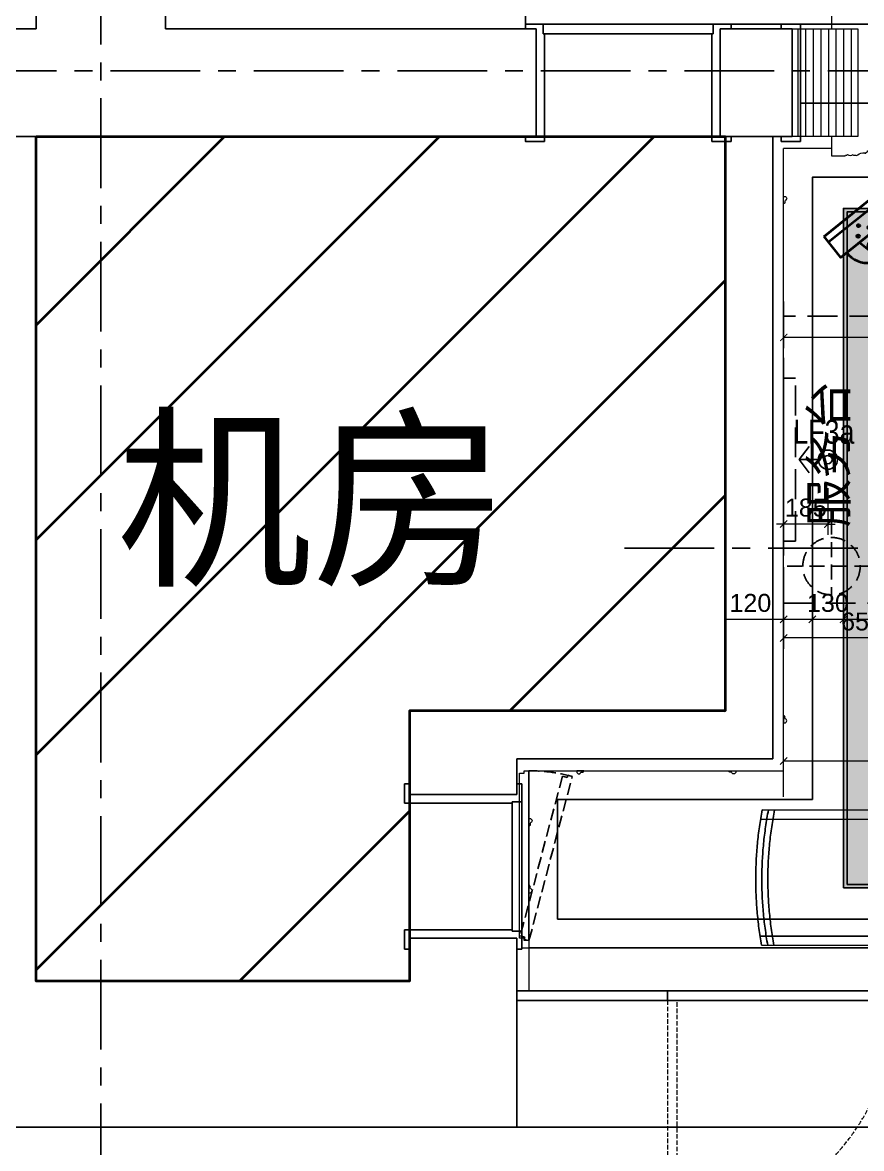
# Model space of a CAD drawing. Header units: millimetres. Extents: x -6033 to 120673, y -4970 to 90533.
# Drawn here: x 48032 to 51540, y 61711 to 66417 of the extents above; entities that cross this region are included whole.
import ezdxf
from ezdxf.enums import TextEntityAlignment as Align

# ---------------------------------------------------------------- set-up
doc = ezdxf.new("R2010")
doc.units = ezdxf.units.MM
for name, pattern in [('I-AR$0$CENTER', [2, 1.25, -0.25, 0.25, -0.25]), ('I-AR$0$DASH', [0.35, 0.25, -0.1]), ('I-PLAN$0$CENTER', [2, 1.25, -0.25, 0.25, -0.25]), ('I-PLAN$0$DASH', [0.35, 0.25, -0.1]), ('I-PLAN$0$HIDDEN2', [0.1875, 0.125, -0.0625])]:
    doc.linetypes.add(name, pattern=pattern)
doc.layers.get('DefPoints').update_dxf_attribs({"color": 250})
for name, color, linetype, lineweight in [('_ACM-A-ANNO-DIMS', 2, 'Continuous', 9), ('_ACM-A-ANNO-DIMS-a', 2, 'Continuous', 18), ('_ACM-A-ANNO-DIMS-b', 2, 'Continuous', 18), ('I-AR$0$A-Doors', 1, 'Continuous', 13), ('I-AR$0$GZET_COL_GRID_1-200_轴线', 8, 'I-AR$0$CENTER', 25), ('I-AR$0$I-SCOPE', 252, 'Continuous', 35), ('I-CEILING$0$_ACM-A-HACH', 251, 'Continuous', 9), ('I-CEILING$0$_ACM-E-EQMT-SECT', 3, 'Continuous', 35), ('I-PLAN$0$_ACM-A-WALL-HACH', 251, 'Continuous', 9), ('I-PLAN$0$I-PL-WALL-FHINISH', 73, 'Continuous', 13), ('I-PLAN$0$I-WALL', 6, 'Continuous', 13)]:
    doc.layers.add(name, color=color, linetype=linetype, lineweight=lineweight)
for name, color, linetype in [('I-AR$0$D-BASE-WALL', 4, 'Continuous'), ('I-AR$0$I-stairs', 2, 'Continuous'), ('I-AR$0$ID-TEXT-HEADING-3', 3, 'Continuous'), ('I-AR$0$I—平面—装饰面层线', 4, 'Continuous'), ('I-AR$0$I—平面—装饰面层线a', 4, 'Continuous'), ('I-AR$0$I—平面—门', 1, 'Continuous'), ('I-CEILING$0$0-LIGHT-RC', 1, 'Continuous'), ('I-CEILING$0$0-LIGHT-TXT', 90, 'Continuous'), ('I-CEILING$0$I-RCP', 2, 'Continuous'), ('I-CEILING$0$I-RCP-AIR', 64, 'Continuous'), ('I-CEILING$0$I-RCP-COVER', 10, 'Continuous'), ('I-PLAN$0$I-GRID', 252, 'I-PLAN$0$CENTER'), ('I-PLAN$0$I-PL-DOOR', 2, 'Continuous'), ('I-PLAN$0$I-PL-FURN', 1, 'I-PLAN$0$DASH'), ('I-PLAN$0$ID-TEXT-HEADING-3', 3, 'Continuous'), ('I-PLAN$0$P-平面活动家具', 1, 'Continuous')]:
    doc.layers.add(name, color=color, linetype=linetype)
doc.styles.add('_ACM-G-NOTES', font='arial.ttf')
doc.styles.add('I-AR$0$MtXpl_', font='SimSun.ttf')
doc.styles.add('I-CEILING$0$I-CEILING$0$I-CEILING$0$ar', font='arial.ttf', dxfattribs={"width": 0.8})
doc.styles.add('I-CEILING$0$黑体', font='simhei.ttf', dxfattribs={"height": 600})
doc.styles.add('I-PLAN$0$Arial', font='ARIALUNI.ttf')
doc.dimstyles.new('_ACM-DIM-A_30', dxfattribs={"dimscale": 30, "dimtxt": 2.5, "dimasz": 1, "dimexe": 1.5, "dimexo": 1, "dimgap": 1, "dimtad": 1, "dimdec": 0, "dimrnd": 5, "dimzin": 1, "dimdsep": 46, "dimtxsty": '_ACM-G-NOTES', "dimblk": 'ARCHTICK', "dimcen": 2.5, "dimclrd": 256, "dimclre": 256, "dimclrt": 256, "dimadec": 3, "dimazin": 0, "dimtfac": 1, "dimtdec": 0, "dimtix": 1, "dimtmove": 0, "dimatfit": 3, "dimldrblk": 'DOTSMALL', "dimfxl": 5, "dimfxlon": 1, "dimlwd": 18, "dimlwe": 18, "dimarcsym": 0})

# ---------------------------------------------------------------- blocks, each defined once
blk = doc.blocks.new('I-AR$0$海龙_1211170131')
at = {"layer": 'I-AR$0$GZET_COL_GRID_1-200_轴线', "ltscale": 300}
for p, q in [((48135, 86275), (48135, 59995)), ((-2225, 65990), (116415, 65990))]:
    blk.add_line(p, q, dxfattribs=at)
blk = doc.blocks.new('*U472')
for points in [[(-1125, 470), (-1170, 470), (-1170, 490), (-1095, 490), (-1095, 450), (-1090, 450), (-1090, 0), (-1170, 0), (-1170, 20), (-1125, 20), (-1125, 470)], [(-355, 470), (-310, 470), (-310, 490), (-385, 490), (-385, 450), (-390, 450), (-390, 0), (-310, 0), (-310, 20), (-355, 20), (-355, 470)]]:
    blk.add_lwpolyline(points)
at = {"color": 1}
blk.add_lwpolyline([(-1095, 450), (-385, 450), (-385, 490), (-1095, 490)], close=True, dxfattribs=at)
blk = doc.blocks.new('*U473')
for points in [[(-1125, 470), (-1170, 470), (-1170, 490), (-1095, 490), (-1095, 450), (-1090, 450), (-1090, 0), (-1170, 0), (-1170, 20), (-1125, 20), (-1125, 470)], [(-525, 470), (-480, 470), (-480, 490), (-555, 490), (-555, 450), (-560, 450), (-560, 0), (-480, 0), (-480, 20), (-525, 20), (-525, 470)]]:
    blk.add_lwpolyline(points)
at = {"color": 1}
blk.add_lwpolyline([(-1095, 450), (-555, 450), (-555, 490), (-1095, 490)], close=True, dxfattribs=at)
blk = doc.blocks.new('I-AR')
at = {"layer": 'I-AR$0$I-SCOPE'}
h = blk.add_hatch(dxfattribs=at)
h.set_pattern_fill('ANSI31', color=256, scale=200)
h.paths.add_polyline_path([(63300, 72640), (66630, 72640), (66630, 70889.4), (90600, 70890), (90600, 66390), (96650, 66390), (96650, 24876.4), (18340, 24876.4), (18340, 66390), (48090, 66390), (48090, 72640), (51400, 72640), (51400, 72649.9), (52869.5, 72649.9), (52869.5, 72640), (55240, 72640), (55240, 72790), (59460, 72790), (59460, 72640), (61830.5, 72640), (61830.5, 72649.9), (63300, 72649.9)], flags=16)
h.paths.add_polyline_path([(7330, 0), (7330, -1770), (11180, -1770), (11180, 0), (18450, 0), (18450, 2900), (27550, 2900), (27550, 18090), (37037.3, 18090), (37037.3, 17350), (96200, 17350), (96200, 18120), (114640, 18120), (114640, 84500), (0, 84500), (0, 0)])
h = blk.add_hatch(dxfattribs=at)
h.set_pattern_fill('ANSI31', color=256, scale=200)
h.paths.add_polyline_path([(48090, 65940), (50970, 65940), (50970, 63540), (49650, 63540), (49650, 62410), (48090, 62410)])
at = {"layer": 'I-AR$0$A-Doors'}
blk.add_lwpolyline([(50730, 62330), (51676.1, 62330), (51676.1, 62370), (50730, 62370)], close=True, dxfattribs=at)
at = {"layer": 'I-AR$0$A-Doors', "color": 252, "linetype": 'I-AR$0$DASH', "ltscale": 75}
blk.add_lwpolyline([(50730, 62330), (50730, 61385), (50770, 61385), (50770, 62330)], close=True, dxfattribs=at)
blk.add_arc((50750, 62310.6), 925.8, 268.7622, 2.4377, dxfattribs=at)
at = {"layer": 'I-AR$0$D-BASE-WALL'}
for p, q in [((48090, 70870), (48090, 66390)), ((48630, 70870), (48630, 66390)), ((18530, 66390), (48090, 66390)), ((48630, 66390), (50180, 66390)), ((50180, 66390), (50180, 65940)), ((50950, 66390), (51250, 66390)), ((50950, 66390), (50950, 65940)), ((51250, 66390), (51250, 65940)), ((10830, 65940), (50180, 65940)), ((48090, 65940), (48090, 62410)), ((50950, 65940), (51250, 65940)), ((50970, 65940), (50970, 63540)), ((51170, 65940), (51170, 63340)), ((50970, 63540), (49650, 63540)), ((49650, 63540), (49650, 63190)), ((51170, 63340), (50100, 63340)), ((50100, 63340), (50100, 63190)), ((49650, 63190), (50100, 63190)), ((49650, 62590), (50100, 62590)), ((49650, 62590), (49650, 62410)), ((50100, 62590), (50100, 61800)), ((48090, 62410), (49650, 62410)), ((50100, 61800), (47620.5, 61800))]:
    blk.add_line(p, q, dxfattribs=at)
at = {"layer": 'I-AR$0$I-SCOPE'}
blk.add_lwpolyline([(48090, 65940), (50970, 65940), (50970, 63540), (49650, 63540), (49650, 62410), (48090, 62410)], close=True, dxfattribs=at)
at = {"layer": 'I-AR$0$I-stairs'}
for p, q in [((50135, 66390), (50135, 67090)), ((50135, 66410), (53295, 66410)), ((51285, 66080), (53215, 66080))]:
    blk.add_line(p, q, dxfattribs=at)
at = {"layer": 'I-AR$0$I—平面—装饰面层线'}
blk.add_lwpolyline([(51250, 66390), (51205, 66390), (51205, 66410), (51285, 66410), (51285, 65920), (51205, 65920), (51205, 65940), (51250, 65940), (51250, 66390)], dxfattribs=at)
at = {"layer": 'I-AR$0$I—平面—门'}
blk.add_lwpolyline([(50100, 62330), (50730, 62330), (50730, 62370), (50100, 62370)], close=True, dxfattribs=at)
at = {"layer": 'I-AR$0$GZET_COL_GRID_1-200_轴线'}
blk.add_blockref('I-AR$0$海龙_1211170131', (225, 225), dxfattribs=at)
at = {"layer": 'I-AR$0$I—平面—装饰面层线a'}
blk.add_blockref('*U472', (51305, 65920), dxfattribs=at)
at = {"layer": 'I-AR$0$I—平面—装饰面层线a', "rotation": 270}
blk.add_blockref('*U473', (49630, 62065), dxfattribs=at)
at = {"layer": 'I-AR$0$ID-TEXT-HEADING-3', "style": 'I-AR$0$MtXpl_'}
blk.add_text('机房', height=600, dxfattribs=at).set_placement((48425.1, 64123.8))
blk = doc.blocks.new('I-PLAN$0$091116-BRASSERIE$0$Floor_03$0$Y_03_Floor$0$3rd-Floor-rest$0$A$C41AE3FBC')
at = {"layer": 'I-PLAN$0$I-PL-FURN', "ltscale": 500}
for p, q in [((-9.62, -6), (-9.62, 15.76)), ((9.62, -6.06), (9.62, 15.7))]:
    blk.add_line(p, q, dxfattribs=at)
blk.add_lwpolyline([(11.12, 15.38), (11.12, -6.06), (-11.12, -6), (-11.12, 15.44)], dxfattribs=at)
for centre, radius, start, end in [((-0.15, -45.9), 62.31, 79.5796, 100.1371), ((-0.15, -45.25), 60.66, 79.2974, 100.4193), ((-0.14, -44.6), 59.02, 78.9991, 100.7176)]:
    blk.add_arc(centre, radius, start, end, dxfattribs=at)
blk = doc.blocks.new('*U640')
at = {"layer": 'I-PLAN$0$I-PL-WALL-FHINISH'}
for points in [[(0, 50), (0, -30), (57, -30, -0.37825), (61.8, -27, 0.623496), (66.5, -25, 0.284819), (90.4, -25, 0.636149), (97.5, -27, 0.282378), (109.8, -26.5, -0.186128), (138.1, -17.9, 0.824383), (144, -16.9), (146.4, -16.9, -0.262247), (150, -13.9), (150, -9.9), (160, -9.9), (160, 559.9), (150, 559.9), (150, 563.9, -0.262247), (146.4, 566.9), (144, 566.9, 0.824383), (138.1, 567.9, -0.186128), (109.8, 576.5, 0.282378), (97.5, 577, 0.636149), (90.4, 575, 0.284819), (66.5, 575, 0.623496), (61.8, 577, -0.37825), (57, 580), (0, 580), (0, 500)], [(1789.5, 50), (1789.5, -30), (1732.5, -30, 0.37825), (1727.7, -27, -0.623496), (1723, -25, -0.284819), (1699.1, -25, -0.636149), (1692, -27, -0.282378), (1679.7, -26.5, 0.186128), (1651.4, -17.9, -0.824383), (1645.5, -16.9), (1643.1, -16.9, 0.262247), (1639.5, -13.9), (1639.5, -9.9), (1629.5, -9.9), (1629.5, 559.9), (1639.5, 559.9), (1639.5, 563.9, 0.262247), (1643.1, 566.9), (1645.5, 566.9, -0.824383), (1651.4, 567.9, 0.186128), (1679.7, 576.5, -0.282378), (1692, 577, -0.636149), (1699.1, 575, -0.284819), (1723, 575, -0.623496), (1727.7, 577, 0.37825), (1732.5, 580), (1789.5, 580), (1789.5, 500)]]:
    blk.add_lwpolyline(points, format="xyb", dxfattribs=at)
blk = doc.blocks.new('*U643')
at = {"layer": 'I-PLAN$0$I-PL-WALL-FHINISH'}
blk.add_lwpolyline([(0, 0), (0, 2600)], dxfattribs=at)
for points in [[(0, 2400), (8, 2400, 0.320816), (10.6, 2397.3), (10.6, 2396.7, -0.466827), (10.6, 2385.3), (10.6, 2384.7, 0.468154), (5.5, 2377.3), (4.8, 2376.7, -0.645582), (4.6, 2373.3), (4.6, 2372.7, 0.415157), (3.3, 2370), (0, 2370)], [(0, 200), (8, 200, -0.320816), (10.6, 202.7), (10.6, 203.3, 0.466827), (10.6, 214.7), (10.6, 215.3, -0.468154), (5.5, 222.7), (4.8, 223.3, 0.645582), (4.6, 226.7), (4.6, 227.3, -0.415157), (3.3, 230), (0, 230)]]:
    blk.add_lwpolyline(points, format="xyb", close=True, dxfattribs=at)
blk = doc.blocks.new('*U644')
at = {"layer": 'I-PLAN$0$I-PL-WALL-FHINISH'}
blk.add_lwpolyline([(0, 0), (0, 709.9)], dxfattribs=at)
for points in [[(0, 509.9), (8, 509.9, 0.320816), (10.6, 507.2), (10.6, 506.6, -0.466827), (10.6, 495.2), (10.6, 494.6, 0.468154), (5.5, 487.2), (4.8, 486.5, -0.645582), (4.6, 483.2), (4.6, 482.6, 0.415157), (3.3, 479.9), (0, 479.9)], [(0, 200), (8, 200, -0.320816), (10.6, 202.7), (10.6, 203.3, 0.466827), (10.6, 214.7), (10.6, 215.3, -0.468154), (5.5, 222.7), (4.8, 223.3, 0.645582), (4.6, 226.7), (4.6, 227.3, -0.415157), (3.3, 230), (0, 230)]]:
    blk.add_lwpolyline(points, format="xyb", close=True, dxfattribs=at)
blk = doc.blocks.new('*U645')
at = {"layer": 'I-PLAN$0$I-PL-WALL-FHINISH'}
blk.add_lwpolyline([(0, 0), (0, 1065)], dxfattribs=at)
for points in [[(0, 865), (8, 865, 0.320816), (10.6, 862.3), (10.6, 861.7, -0.466827), (10.6, 850.3), (10.6, 849.7, 0.468154), (5.5, 842.3), (4.8, 841.7, -0.645582), (4.6, 838.3), (4.6, 837.7, 0.415157), (3.3, 835), (0, 835)], [(0, 200), (8, 200, -0.320816), (10.6, 202.7), (10.6, 203.3, 0.466827), (10.6, 214.7), (10.6, 215.3, -0.468154), (5.5, 222.7), (4.8, 223.3, 0.645582), (4.6, 226.7), (4.6, 227.3, -0.415157), (3.3, 230), (0, 230)]]:
    blk.add_lwpolyline(points, format="xyb", close=True, dxfattribs=at)
blk = doc.blocks.new('I-PLAN')
at = {"layer": 'I-PLAN$0$_ACM-A-WALL-HACH'}
h = blk.add_hatch(dxfattribs=at)
h.set_pattern_fill('ANSI31', color=256, scale=10, angle=45)
h.paths.add_polyline_path([(51525, 65940), (51250, 65940), (51250, 66390), (51525, 66390)])
at = {"layer": 'I-PLAN$0$I-GRID', "ltscale": 300}
blk.add_lwpolyline([(50549.7, 64220), (64237.1, 64220)], dxfattribs=at)
at = {"layer": 'I-PLAN$0$I-PL-DOOR', "color": 8, "linetype": 'I-PLAN$0$DASH', "ltscale": 200}
blk.add_lwpolyline([(50113.9, 62600.1), (50133.3, 62594.9), (50130.7, 62585.3), (50150, 62580.1), (50331.2, 63266.1), (50311.9, 63271.3), (50309.3, 63261.7), (50289.9, 63266.8)], close=True, dxfattribs=at)
blk.add_arc((50150, 62590), 700, 75, 90, dxfattribs=at)
at = {"layer": 'I-PLAN$0$I-PL-FURN', "ltscale": 500}
for points in [[(51615, 65190), (51215, 65190), (51215, 63990), (51615, 63990)], [(51265, 64249.9), (51265, 64930.1), (51215, 64930.1), (51215, 64249.9)]]:
    blk.add_lwpolyline(points, close=True, dxfattribs=at)
at = {"layer": 'I-PLAN$0$I-PL-FURN', "linetype": 'I-PLAN$0$HIDDEN2', "ltscale": 500}
for points in [[(51415, 64339), (51415, 63963.4)], [(51229.4, 64144.9), (51597.6, 64144.9)]]:
    blk.add_lwpolyline(points, dxfattribs=at)
blk.add_circle((51415, 64144.9), 120, dxfattribs=at)
at = {"layer": 'I-PLAN$0$I-PL-WALL-FHINISH'}
for points in [[(51415, 65890), (51215, 65890)], [(50120, 62550), (50150, 62550), (50150, 62370)], [(50150, 62580.1), (50150, 62550)]]:
    blk.add_lwpolyline(points, dxfattribs=at)
blk.add_lwpolyline([(50110, 63280), (50130, 63280), (50130, 63290), (50150, 63290), (50150, 62580.1), (50130, 62580.1), (50130, 62590.1), (50110, 62590.1)], close=True, dxfattribs=at)
at = {"layer": 'I-PLAN$0$I-WALL'}
blk.add_lwpolyline([(51525, 65940), (51250, 65940), (51250, 66390), (51525, 66390)], close=True, dxfattribs=at)
at = {"layer": 'I-PLAN$0$I-PL-WALL-FHINISH'}
for name, p in [('*U640', (51415, 65890)), ('*U643', (51215, 63290)), ('*U644', (50150, 62580.1))]:
    blk.add_blockref(name, p, dxfattribs=at)
at = {"layer": 'I-PLAN$0$I-PL-WALL-FHINISH', "rotation": 270}
blk.add_blockref('*U645', (50150, 63290), dxfattribs=at)
at = {"layer": 'I-PLAN$0$P-平面活动家具', "xscale": 25.39999999990686, "yscale": 25.39999999990686, "zscale": 25.39999999990686, "rotation": 89.85835853881424}
blk.add_blockref('I-PLAN$0$091116-BRASSERIE$0$Floor_03$0$Y_03_Floor$0$3rd-Floor-rest$0$A$C41AE3FBC', (51515.1, 62842.7), dxfattribs=at)
at = {"layer": 'I-PLAN$0$ID-TEXT-HEADING-3', "insert": (51328.1, 64306.5), "char_height": 150, "attachment_point": 1, "rotation": 90, "style": 'I-PLAN$0$Arial'}
blk.add_mtext_dynamic_manual_height_columns('{\\fArial Unicode MS|b0|i0|c134|p34;服务台}', width=151170.167, gutter_width=500, heights=[109.5], dxfattribs=at)
blk = doc.blocks.new('I-CEILING$0$3g43r')
at = {"layer": 'I-CEILING$0$0-LIGHT-RC'}
for p, q in [((52418.5, 64872.2), (52363.2, 64831.2)), ((52418.5, 64792.2), (52418.5, 64872.2)), ((52418.5, 64872.2), (52473.9, 64831.2))]:
    blk.add_line(p, q, dxfattribs=at)
for radius in [40, 17.3]:
    blk.add_circle((52418.5, 64752.2), radius, dxfattribs=at)
blk = doc.blocks.new('I-CEILING$0$彩色半球摄像机')
for points in [[(-3.5, 14.8, 1), (7.2, 14.8, 1)], [(-32.5, -18.6, 1), (-21.8, -18.5, 1)], [(25.5, -18.6, 1), (36.2, -18.5, 1)]]:
    blk.add_hatch(color=256).paths.add_polyline_path(points)
for p, q in [((-139.3, 40.6), (142.9, 40.6)), ((-27.5, -100.9), (-40.5, -42)), ((28.2, -100.9), (41.2, -42))]:
    blk.add_line(p, q)
blk.add_lwpolyline([(-139.3, 69.8), (142.9, 69.8), (142.9, -42), (-139.3, -42)], close=True)
for centre, radius in [((1.8, 14.8), 5.37), ((-27.2, -18.5), 5.37), ((30.8, -18.5), 5.37), ((0.3, -94.7), 28.5), ((0.3, -94.7), 17.8)]:
    blk.add_circle(centre, radius)
blk.add_arc((0.3, -46.1), 107.7, 177.807, 2.193)
blk = doc.blocks.new('I-CEILING')
at = {"layer": 'I-CEILING$0$_ACM-A-HACH'}
h = blk.add_hatch(dxfattribs=at)
h.set_pattern_fill('AR-SAND', color=256, scale=2.5)
h.paths.add_polyline_path([(62830, 63205), (62830, 65235), (51870, 65235), (51870, 63205)], flags=16)
h.paths.add_polyline_path([(51465, 62800), (63235, 62800), (63235, 65640), (51465, 65640)])
at = {"layer": 'I-CEILING$0$I-RCP'}
for points in [[(64515, 62670), (64515, 63170), (63365, 63170), (63365, 65770), (51335, 65770), (51335, 63170), (50270, 63170), (50270, 62670)], [(52620, 62370), (50730, 62370), (50730, 62330), (52620, 62330)]]:
    blk.add_lwpolyline(points, close=True, dxfattribs=at)
for points in [[(53200, 62550), (50150, 62550)], [(53250, 61800), (50100, 61800)]]:
    blk.add_lwpolyline(points, dxfattribs=at)
at = {"layer": 'I-CEILING$0$I-RCP-COVER'}
for points in [[(51465, 62800), (63235, 62800), (63235, 65640), (51465, 65640)], [(51480, 62815), (63220, 62815), (63220, 65625), (51480, 65625)]]:
    blk.add_lwpolyline(points, close=True, dxfattribs=at)
at = {"rotation": 90}
blk.add_blockref('I-CEILING$0$3g43r', (116152.2, 12171.5), dxfattribs=at)
at = {"layer": 'I-CEILING$0$0-LIGHT-TXT', "style": 'I-CEILING$0$I-CEILING$0$I-CEILING$0$ar', "width": 0.8}
blk.add_text('LF3a', height=100, dxfattribs=at).set_placement((51255.9, 64656.5))
at = {"layer": 'I-CEILING$0$I-RCP-AIR', "style": 'I-CEILING$0$黑体'}
for tag, p in [('R', (61966.4, 71748.9)), ('R', (61966.4, 66925.2)), ('R', (51736.1, 63924.8)), ('R', (62976.1, 63924.8)), ('S', (56433.6, 63065))]:
    blk.add_attdef(tag, text='', height=100, dxfattribs=at).set_placement(p, align=Align.MIDDLE_CENTER)
at = {"layer": 'I-CEILING$0$_ACM-E-EQMT-SECT', "rotation": 38.74706409752741}
blk.add_blockref('I-CEILING$0$彩色半球摄像机', (51536.1, 65555.3), dxfattribs=at)
blk = doc.blocks.new('_ArchTick')
at = {"color": 2, "linetype": 'ByBlock', "const_width": 0.15}
blk.add_lwpolyline([(-0.5, -0.5), (0.5, 0.5)], dxfattribs=at)
blk = doc.blocks.new('*D133')
at = {"layer": '_ACM-A-ANNO-DIMS', "lineweight": 18, "transparency": 16777216}
for p, q in [((51465, 64072.6), (51465, 63877.6)), ((51870, 64072.6), (51870, 63877.6)), ((51870, 63922.6), (51465, 63922.6))]:
    blk.add_line(p, q, dxfattribs=at)
at = {"layer": 'DefPoints', "color": 0, "transparency": 16777216}
for p in [(51465, 64220), (51870, 64220), (51465, 63922.6)]:
    blk.add_point(p, dxfattribs=at)
at = {"layer": '_ACM-A-ANNO-DIMS', "lineweight": 18, "transparency": 16777216, "xscale": 30, "yscale": 30, "zscale": 30, "rotation": 180}
blk.add_blockref('_ArchTick', (51465, 63922.6), dxfattribs=at)
at = {"layer": '_ACM-A-ANNO-DIMS', "lineweight": 18, "transparency": 16777216, "xscale": 30, "yscale": 30, "zscale": 30}
blk.add_blockref('_ArchTick', (51870, 63922.6), dxfattribs=at)
at = {"layer": '_ACM-A-ANNO-DIMS', "transparency": 16777216, "insert": (51667.5, 63990.9), "char_height": 75, "attachment_point": 5, "style": '_ACM-G-NOTES'}
blk.add_mtext('405', dxfattribs=at)
blk = doc.blocks.new('_DotSmall')
at = {"color": 0, "linetype": 'ByBlock', "const_width": 0.5}
blk.add_lwpolyline([(-0.0625, 0, 1), (0.0625, 0, 1)], format="xyb", close=True, dxfattribs=at)
blk = doc.blocks.new('*D140')
at = {"layer": '_ACM-A-ANNO-DIMS', "lineweight": 18, "transparency": 16777216}
for p, q in [((51215, 64072.6), (51215, 63877.6)), ((51335, 64072.6), (51335, 63877.6)), ((51215, 63922.6), (50966.6, 63922.6)), ((51335, 63922.6), (51215, 63922.6))]:
    blk.add_line(p, q, dxfattribs=at)
at = {"layer": 'DefPoints', "color": 0, "transparency": 16777216}
for p in [(51215, 64220), (51335, 64220), (51215, 63922.6)]:
    blk.add_point(p, dxfattribs=at)
at = {"layer": '_ACM-A-ANNO-DIMS', "lineweight": 18, "transparency": 16777216, "xscale": 30, "yscale": 30, "zscale": 30, "rotation": 180}
blk.add_blockref('_ArchTick', (51215, 63922.6), dxfattribs=at)
at = {"layer": '_ACM-A-ANNO-DIMS', "lineweight": 18, "transparency": 16777216, "xscale": 30, "yscale": 30, "zscale": 30}
blk.add_blockref('_ArchTick', (51335, 63922.6), dxfattribs=at)
at = {"layer": '_ACM-A-ANNO-DIMS', "transparency": 16777216, "insert": (51075.8, 63990.9), "char_height": 75, "attachment_point": 5, "style": '_ACM-G-NOTES'}
blk.add_mtext('120', dxfattribs=at)
blk = doc.blocks.new('*D141')
at = {"layer": '_ACM-A-ANNO-DIMS', "lineweight": 18, "transparency": 16777216}
for p, q in [((51335, 64072.6), (51335, 63877.6)), ((51465, 64072.6), (51465, 63877.6)), ((51335, 63922.6), (51305, 63922.6)), ((51465, 63922.6), (51335, 63922.6)), ((51465, 63922.6), (51495, 63922.6))]:
    blk.add_line(p, q, dxfattribs=at)
at = {"layer": 'DefPoints', "color": 0, "transparency": 16777216}
for p in [(51335, 64220), (51465, 64220), (51335, 63922.6)]:
    blk.add_point(p, dxfattribs=at)
at = {"layer": '_ACM-A-ANNO-DIMS', "lineweight": 18, "transparency": 16777216, "xscale": 30, "yscale": 30, "zscale": 30}
blk.add_blockref('_ArchTick', (51335, 63922.6), dxfattribs=at)
at = {"layer": '_ACM-A-ANNO-DIMS', "lineweight": 18, "transparency": 16777216, "xscale": 30, "yscale": 30, "zscale": 30, "rotation": 180}
blk.add_blockref('_ArchTick', (51465, 63922.6), dxfattribs=at)
at = {"layer": '_ACM-A-ANNO-DIMS', "transparency": 16777216, "insert": (51400, 63990.9), "char_height": 75, "attachment_point": 5, "style": '_ACM-G-NOTES'}
blk.add_mtext('130', dxfattribs=at)
blk = doc.blocks.new('*D146')
at = {"layer": '_ACM-A-ANNO-DIMS-a', "lineweight": 18, "transparency": 16777216}
for p, q in [((51215, 63994.8), (51215, 63799.8)), ((51870, 63994.8), (51870, 63799.8)), ((51870, 63844.8), (51215, 63844.8))]:
    blk.add_line(p, q, dxfattribs=at)
at = {"layer": 'DefPoints', "color": 0, "transparency": 16777216}
for p in [(51215, 64220), (51870, 64220), (51215, 63844.8)]:
    blk.add_point(p, dxfattribs=at)
at = {"layer": '_ACM-A-ANNO-DIMS-a', "lineweight": 18, "transparency": 16777216, "xscale": 30, "yscale": 30, "zscale": 30, "rotation": 180}
blk.add_blockref('_ArchTick', (51215, 63844.8), dxfattribs=at)
at = {"layer": '_ACM-A-ANNO-DIMS-a', "lineweight": 18, "transparency": 16777216, "xscale": 30, "yscale": 30, "zscale": 30}
blk.add_blockref('_ArchTick', (51870, 63844.8), dxfattribs=at)
at = {"layer": '_ACM-A-ANNO-DIMS-a', "transparency": 16777216, "insert": (51542.5, 63913.1), "char_height": 75, "attachment_point": 5, "style": '_ACM-G-NOTES'}
blk.add_mtext('655', dxfattribs=at)
blk = doc.blocks.new('*D147')
at = {"layer": '_ACM-A-ANNO-DIMS-a', "lineweight": 18, "transparency": 16777216}
for p, q in [((51215, 64470.8), (51215, 64275.8)), ((51400, 64470.8), (51400, 64275.8)), ((51215, 64320.8), (51185, 64320.8)), ((51400, 64320.8), (51215, 64320.8)), ((51400, 64320.8), (51430, 64320.8))]:
    blk.add_line(p, q, dxfattribs=at)
at = {"layer": 'DefPoints', "color": 0, "transparency": 16777216}
for p in [(51215, 64590), (51400, 64590), (51215, 64320.8)]:
    blk.add_point(p, dxfattribs=at)
at = {"layer": '_ACM-A-ANNO-DIMS-a', "lineweight": 18, "transparency": 16777216, "xscale": 30, "yscale": 30, "zscale": 30}
blk.add_blockref('_ArchTick', (51215, 64320.8), dxfattribs=at)
at = {"layer": '_ACM-A-ANNO-DIMS-a', "lineweight": 18, "transparency": 16777216, "xscale": 30, "yscale": 30, "zscale": 30, "rotation": 180}
blk.add_blockref('_ArchTick', (51400, 64320.8), dxfattribs=at)
at = {"layer": '_ACM-A-ANNO-DIMS-a', "transparency": 16777216, "insert": (51307.5, 64389.1), "char_height": 75, "attachment_point": 5, "style": '_ACM-G-NOTES'}
blk.add_mtext('185', dxfattribs=at)
blk = doc.blocks.new('*D148')
at = {"layer": '_ACM-A-ANNO-DIMS-a', "lineweight": 18, "transparency": 16777216}
for p, q in [((51609.6, 65890), (51804.6, 65890)), ((51759.6, 64590), (51759.6, 65890)), ((51609.6, 64590), (51804.6, 64590))]:
    blk.add_line(p, q, dxfattribs=at)
at = {"layer": 'DefPoints', "color": 0, "transparency": 16777216}
for p in [(51400, 65890), (51759.6, 65890), (51400, 64590)]:
    blk.add_point(p, dxfattribs=at)
at = {"layer": '_ACM-A-ANNO-DIMS-a', "lineweight": 18, "transparency": 16777216, "xscale": 30, "yscale": 30, "zscale": 30}
for p, rotation in [((51759.6, 65890), 90), ((51759.6, 64590), 270)]:
    blk.add_blockref('_ArchTick', p, dxfattribs=dict(at, rotation=rotation))
at = {"layer": '_ACM-A-ANNO-DIMS-a', "transparency": 16777216, "insert": (51691.3, 65240), "char_height": 75, "attachment_point": 5, "rotation": 90, "style": '_ACM-G-NOTES'}
blk.add_mtext('1300', dxfattribs=at)
blk = doc.blocks.new('*D149')
at = {"layer": '_ACM-A-ANNO-DIMS-a', "lineweight": 18, "transparency": 16777216}
for p, q in [((51609.6, 64590), (51804.6, 64590)), ((51759.6, 63290), (51759.6, 64590)), ((51609.6, 63290), (51804.6, 63290))]:
    blk.add_line(p, q, dxfattribs=at)
at = {"layer": 'DefPoints', "color": 0, "transparency": 16777216}
for p in [(51400, 64590), (51759.6, 64590), (51400, 63290)]:
    blk.add_point(p, dxfattribs=at)
at = {"layer": '_ACM-A-ANNO-DIMS-a', "lineweight": 18, "transparency": 16777216, "xscale": 30, "yscale": 30, "zscale": 30}
for p, rotation in [((51759.6, 64590), 90), ((51759.6, 63290), 270)]:
    blk.add_blockref('_ArchTick', p, dxfattribs=dict(at, rotation=rotation))
at = {"layer": '_ACM-A-ANNO-DIMS-a', "transparency": 16777216, "insert": (51691.3, 63940), "char_height": 75, "attachment_point": 5, "rotation": 90, "style": '_ACM-G-NOTES'}
blk.add_mtext('1300', dxfattribs=at)
blk = doc.blocks.new('*D177')
at = {"layer": '_ACM-A-ANNO-DIMS-b', "lineweight": 18, "transparency": 16777216}
for p, q in [((51215, 65250.5), (51215, 65055.5)), ((52521.6, 65250.5), (52521.6, 65055.5)), ((52521.6, 65100.5), (51215, 65100.5))]:
    blk.add_line(p, q, dxfattribs=at)
at = {"layer": 'DefPoints', "color": 0, "transparency": 16777216}
for p in [(51215, 65375), (52521.6, 65375), (51215, 65100.5)]:
    blk.add_point(p, dxfattribs=at)
at = {"layer": '_ACM-A-ANNO-DIMS-b', "lineweight": 18, "transparency": 16777216, "xscale": 30, "yscale": 30, "zscale": 30, "rotation": 180}
blk.add_blockref('_ArchTick', (51215, 65100.5), dxfattribs=at)
at = {"layer": '_ACM-A-ANNO-DIMS-b', "lineweight": 18, "transparency": 16777216, "xscale": 30, "yscale": 30, "zscale": 30}
blk.add_blockref('_ArchTick', (52521.6, 65100.5), dxfattribs=at)
at = {"layer": '_ACM-A-ANNO-DIMS-b', "transparency": 16777216, "insert": (51868.3, 65168.8), "char_height": 75, "attachment_point": 5, "style": '_ACM-G-NOTES'}
blk.add_mtext('1305', dxfattribs=at)
blk = doc.blocks.new('*D190')
at = {"layer": '_ACM-A-ANNO-DIMS-b', "lineweight": 18, "transparency": 16777216}
for p, q in [((51215, 63180.6), (51215, 63375.6)), ((52521.6, 63180.6), (52521.6, 63375.6)), ((52521.6, 63330.6), (51215, 63330.6))]:
    blk.add_line(p, q, dxfattribs=at)
at = {"layer": 'DefPoints', "color": 0, "transparency": 16777216}
for p in [(51215, 63330.6), (51215, 63065), (52521.6, 63065)]:
    blk.add_point(p, dxfattribs=at)
at = {"layer": '_ACM-A-ANNO-DIMS-b', "lineweight": 18, "transparency": 16777216, "xscale": 30, "yscale": 30, "zscale": 30, "rotation": 180}
blk.add_blockref('_ArchTick', (51215, 63330.6), dxfattribs=at)
at = {"layer": '_ACM-A-ANNO-DIMS-b', "lineweight": 18, "transparency": 16777216, "xscale": 30, "yscale": 30, "zscale": 30}
blk.add_blockref('_ArchTick', (52521.6, 63330.6), dxfattribs=at)
at = {"layer": '_ACM-A-ANNO-DIMS-b', "transparency": 16777216, "insert": (51868.3, 63398.9), "char_height": 75, "attachment_point": 5, "style": '_ACM-G-NOTES'}
blk.add_mtext('1305', dxfattribs=at)

msp = doc.modelspace()

# ---------------------------------------------------------------- block references
for name in ['I-AR', 'I-PLAN']:
    msp.add_blockref(name, (0, 0))

# ---------------------------------------------------------------- next in the draw order: block references
msp.add_blockref('I-CEILING', (0, 0))

# ---------------------------------------------------------------- next in the draw order: dimensions: what is measured, and where the dimension line sits
at = {"layer": '_ACM-A-ANNO-DIMS'}
dim = msp.add_linear_dim(base=(51215, 63922.6), p1=(51335, 64220), p2=(51215, 64220), dimstyle='_ACM-DIM-A_30', dxfattribs=at)
dim.commit()
dim.dimension.update_dxf_attribs({"geometry": '*D140', "text_midpoint": (51075.8, 63922.6), "dimtype": 160})
for base, p1, p2, picture, middle in [((51335, 63922.6), (51465, 64220), (51335, 64220), '*D141', (51400, 63990.9)), ((51465, 63922.6), (51870, 64220), (51465, 64220), '*D133', (51667.5, 63990.9))]:
    dim = msp.add_linear_dim(base=base, p1=p1, p2=p2, dimstyle='_ACM-DIM-A_30', dxfattribs=at)
    dim.commit()
    dim.dimension.update_dxf_attribs({"geometry": picture, "text_midpoint": middle})
at = {"layer": '_ACM-A-ANNO-DIMS-a'}
for base, p1, p2, picture, middle in [((51759.6, 65890), (51400, 64590), (51400, 65890), '*D148', (51691.3, 65240)), ((51759.6, 64590), (51400, 63290), (51400, 64590), '*D149', (51691.3, 63940))]:
    dim = msp.add_linear_dim(base=base, p1=p1, p2=p2, angle=90, dimstyle='_ACM-DIM-A_30', override={"dimzin": 8}, dxfattribs=at)
    dim.commit()
    dim.dimension.update_dxf_attribs({"geometry": picture, "text_midpoint": middle})
for base, p1, p2, picture, middle in [((51215, 64320.8), (51400, 64590), (51215, 64590), '*D147', (51307.5, 64389.1)), ((51215, 63844.8), (51870, 64220), (51215, 64220), '*D146', (51542.5, 63913.1))]:
    dim = msp.add_linear_dim(base=base, p1=p1, p2=p2, dimstyle='_ACM-DIM-A_30', override={"dimzin": 8}, dxfattribs=at)
    dim.commit()
    dim.dimension.update_dxf_attribs({"geometry": picture, "text_midpoint": middle})
at = {"layer": '_ACM-A-ANNO-DIMS-b'}
for base, p1, p2, picture, middle in [((51215, 65100.5), (52521.6, 65375), (51215, 65375), '*D177', (51868.3, 65168.8)), ((51215, 63330.6), (52521.6, 63065), (51215, 63065), '*D190', (51868.3, 63398.9))]:
    dim = msp.add_linear_dim(base=base, p1=p1, p2=p2, dimstyle='_ACM-DIM-A_30', override={"dimzin": 8}, dxfattribs=at)
    dim.commit()
    dim.dimension.update_dxf_attribs({"geometry": picture, "text_midpoint": middle})

doc.saveas('drawing.dxf')
